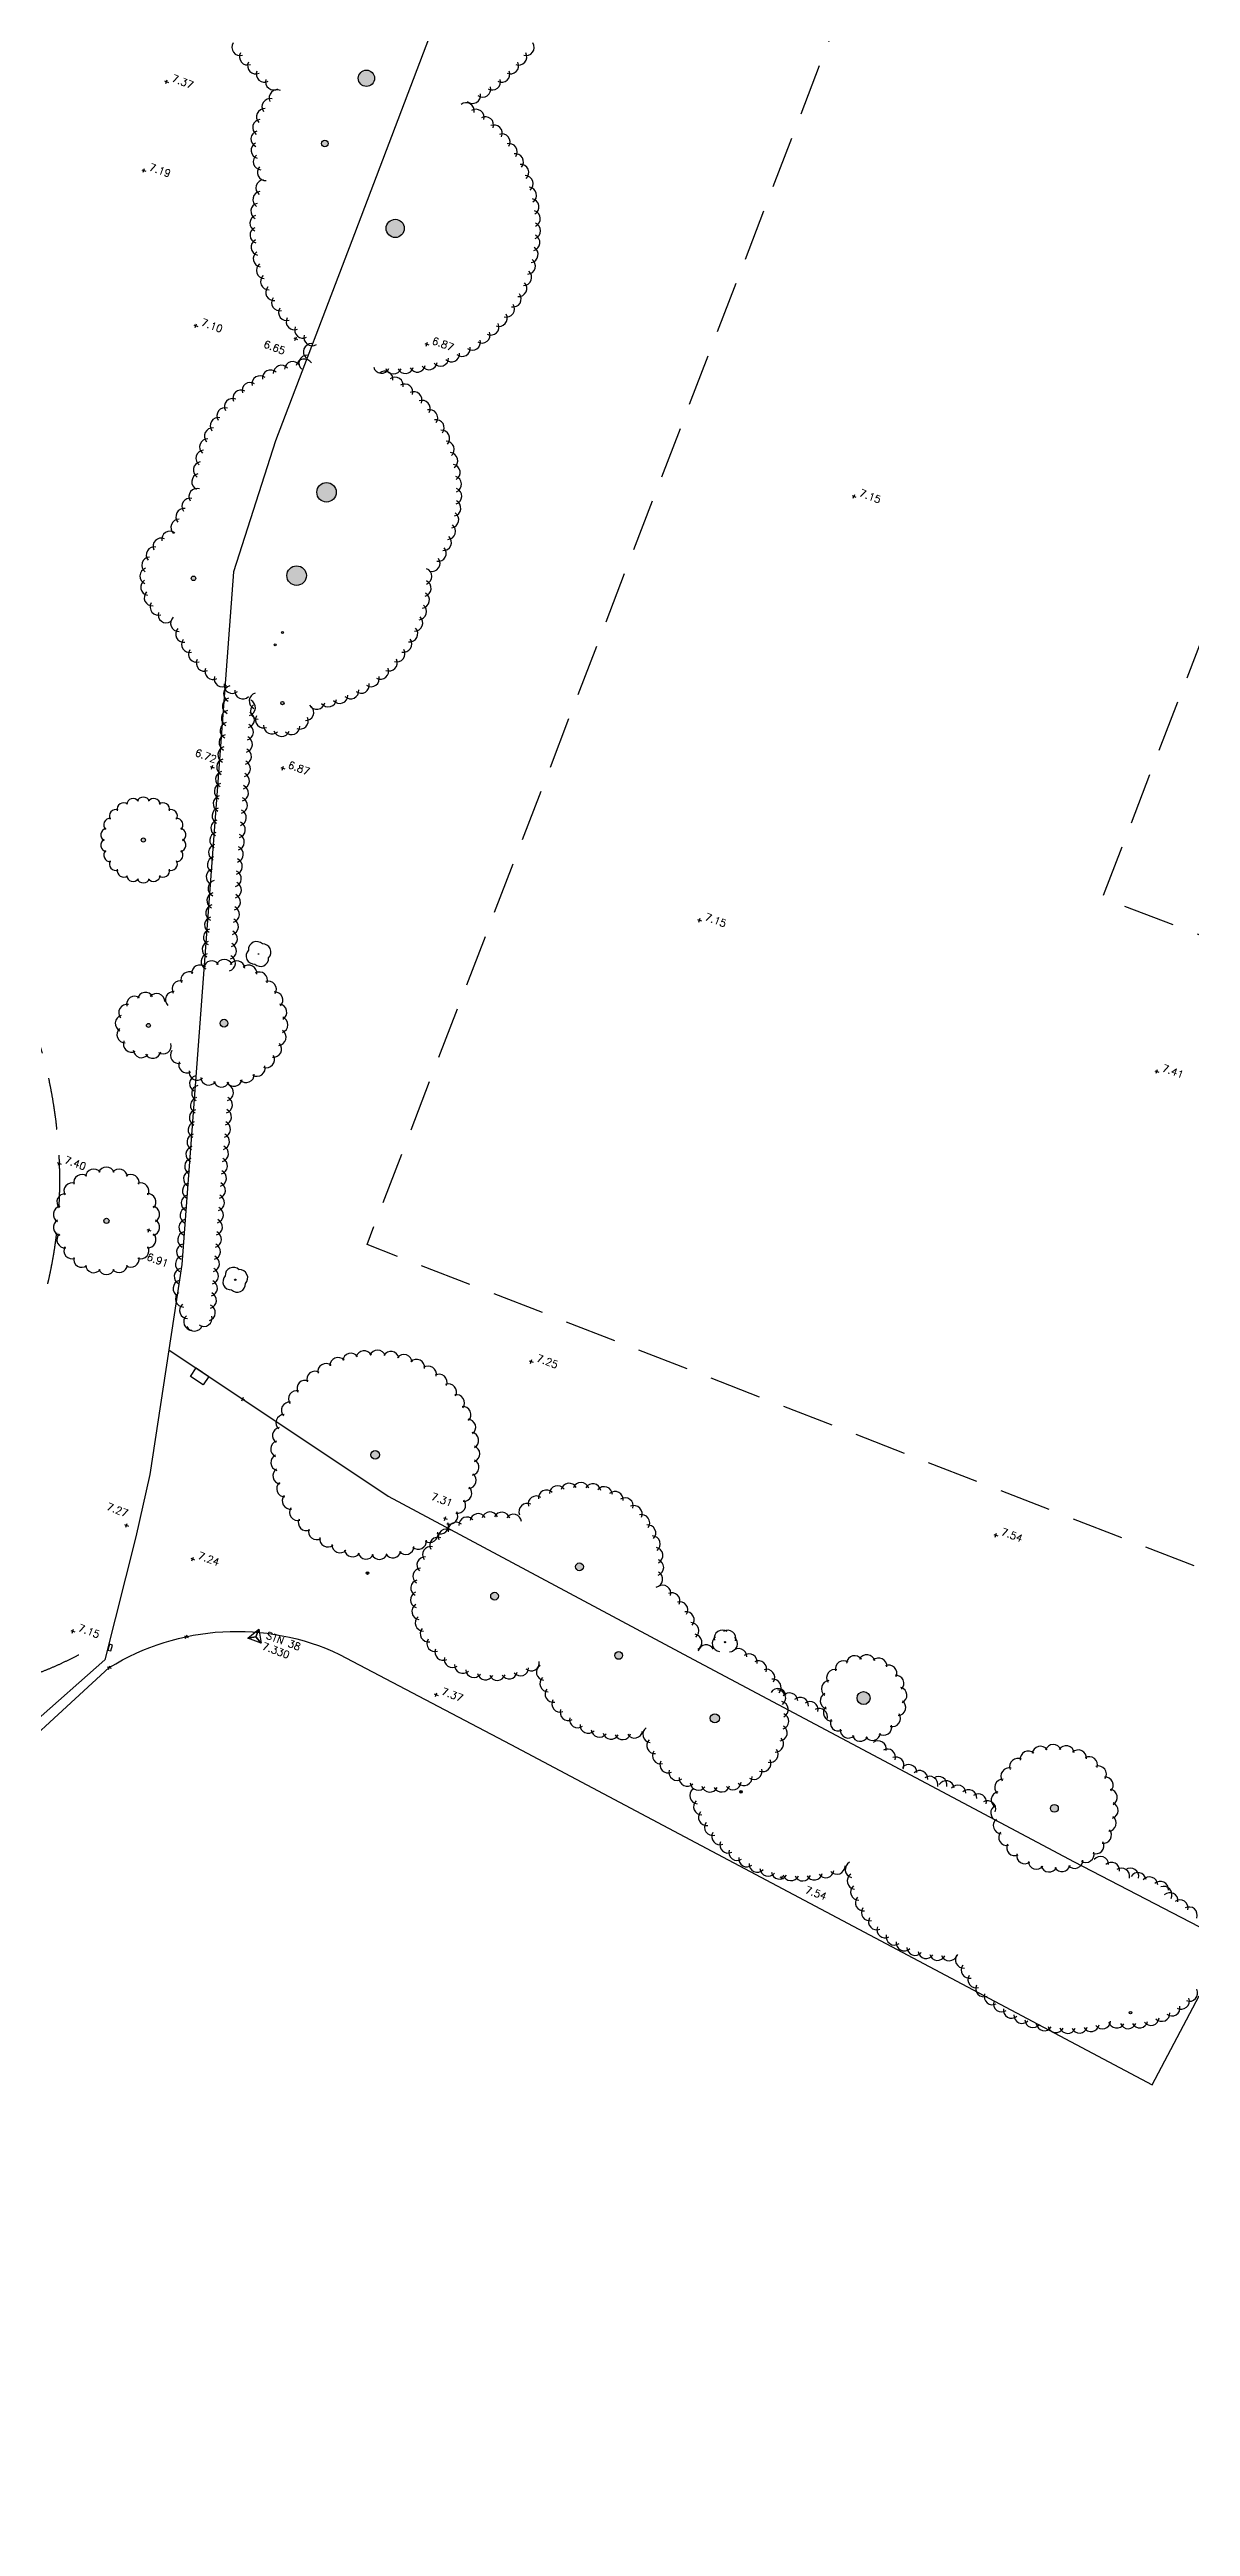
# Model space of a CAD drawing. Header units: millimetres. Extents: x 521005098 to 522149999836, y 174611071 to 175300000107.
# Drawn here: x 521170426 to 521226380, y 174717215 to 174838614 of the extents above; entities that cross this region are included whole.
import ezdxf

# ---------------------------------------------------------------- set-up
doc = ezdxf.new("R2010")
doc.units = ezdxf.units.MM
doc.header["$LTSCALE"] = 200
doc.linetypes.add('survey-A$0$DASHED', pattern=[19.05, 12.7, -6.35])
for name, color, linetype in [('0-35TEXT', 3, 'Continuous'), ('survey-A$0$BOUNDARY', 8, 'Continuous'), ('survey-A$0$CONTROL', 8, 'Continuous'), ('survey-A$0$DETAIL', 8, 'Continuous'), ('survey-A$0$LEVEL', 8, 'Continuous'), ('survey-A$0$ROAD', 8, 'Continuous'), ('survey-A$0$SERVICE', 8, 'Continuous'), ('survey-A$0$SPORTS_PITCH', 8, 'survey-A$0$DASHED'), ('survey-A$0$VEGETATION', 8, 'Continuous')]:
    doc.layers.add(name, color=color, linetype=linetype)
doc.styles.add('survey-A$0$ROMANS', font='Romans.shx')

# ---------------------------------------------------------------- blocks, each defined once
blk = doc.blocks.new('survey-A')
at = {"layer": 'survey-A$0$SERVICE', "linetype": 'Continuous'}
h = blk.add_hatch(color=256, dxfattribs=at)
edge = h.paths.add_edge_path()
edge.add_arc((521186019, 174763940), 60, -20.42304, 339.57696)
h = blk.add_hatch(color=256, dxfattribs=at)
edge = h.paths.add_edge_path()
edge.add_arc((521204341, 174753222), 60, -20.42304, 339.57696)
h = blk.add_hatch(color=256, dxfattribs=at)
edge = h.paths.add_edge_path()
edge.add_arc((521223438, 174742396), 60, -20.42304, 339.57696)
edge = h.paths.add_edge_path()
edge.add_arc((521238124, 174737955), 60, -20.42304, 339.57696)
at = {"layer": 'survey-A$0$VEGETATION', "linetype": 'Continuous'}
h = blk.add_hatch(color=256, dxfattribs=at)
edge = h.paths.add_edge_path()
edge.add_arc((521107363, 174847486), 127, -20.42304, 339.57696)
edge = h.paths.add_edge_path()
edge.add_arc((521108090, 174857729), 127, -20.42304, 339.57696)
edge = h.paths.add_edge_path()
edge.add_arc((521108630, 174864796), 127, -20.42304, 339.57696)
edge = h.paths.add_edge_path()
edge.add_arc((521109777, 174870285), 127, -20.42304, 339.57696)
edge = h.paths.add_edge_path()
edge.add_arc((521109223, 174827815), 318, -20.42304, 339.57696)
edge = h.paths.add_edge_path()
edge.add_arc((521110888, 174822578), 191, -20.42304, 339.57696)
edge = h.paths.add_edge_path()
edge.add_arc((521110554, 174814086), 318, -20.42304, 339.57696)
edge = h.paths.add_edge_path()
edge.add_arc((521114087, 174812773), 95.5, -20.42304, 339.57696)
edge = h.paths.add_edge_path()
edge.add_arc((521119943, 174801193), 127, -20.42304, 339.57696)
edge = h.paths.add_edge_path()
edge.add_arc((521186786, 174843920), 796, -20.42304, 339.57696)
edge = h.paths.add_edge_path()
edge.add_arc((521185968, 174837206), 398, -20.42304, 339.57696)
edge = h.paths.add_edge_path()
edge.add_arc((521183925, 174834006), 159, -20.42304, 339.57696)
edge = h.paths.add_edge_path()
edge.add_arc((521187380, 174829847), 446, -20.42304, 339.57696)
edge = h.paths.add_edge_path()
edge.add_arc((521184012, 174816915), 477, -20.42304, 339.57696)
edge = h.paths.add_edge_path()
edge.add_arc((521177489, 174812700), 111, -20.42304, 339.57696)
edge = h.paths.add_edge_path()
edge.add_arc((521182544, 174812830), 477, -20.42304, 339.57696)
edge = h.paths.add_edge_path()
edge.add_arc((521181857, 174810037), 47.7, -20.42304, 339.57696)
edge = h.paths.add_edge_path()
edge.add_arc((521181488, 174809441), 47.7, -20.42304, 339.57696)
edge = h.paths.add_edge_path()
edge.add_arc((521181847, 174806581), 79.6, -20.42304, 339.57696)
edge = h.paths.add_edge_path()
edge.add_arc((521175029, 174799872), 102, -20.42304, 339.57696)
edge = h.paths.add_edge_path()
edge.add_arc((521178985, 174790893), 191, -20.42304, 339.57696)
edge = h.paths.add_edge_path()
edge.add_arc((521175278, 174790783), 95.5, -20.42304, 339.57696)
edge = h.paths.add_edge_path()
edge.add_arc((521173218, 174781206), 127, -20.42304, 339.57696)
h = blk.add_hatch(color=256, dxfattribs=at)
edge = h.paths.add_edge_path()
edge.add_arc((521180676, 174794285), 15.9, -20.42304, 339.57696)
h = blk.add_hatch(color=256, dxfattribs=at)
edge = h.paths.add_edge_path()
edge.add_arc((521130806, 174779343), 159, -20.42304, 339.57696)
edge = h.paths.add_edge_path()
edge.add_arc((521143938, 174770938), 191, -20.42304, 339.57696)
edge = h.paths.add_edge_path()
edge.add_arc((521150986, 174765177), 796, -20.42304, 339.57696)
edge = h.paths.add_edge_path()
edge.add_arc((521167635, 174755224), 111, -20.42304, 339.57696)
edge = h.paths.add_edge_path()
edge.add_arc((521186394, 174769740), 207, -20.42304, 339.57696)
edge = h.paths.add_edge_path()
edge.add_arc((521192252, 174762813), 191, -20.42304, 339.57696)
edge = h.paths.add_edge_path()
edge.add_arc((521196415, 174764250), 191, -20.42304, 339.57696)
edge = h.paths.add_edge_path()
edge.add_arc((521198341, 174759906), 191, -20.42304, 339.57696)
edge = h.paths.add_edge_path()
edge.add_arc((521203053, 174756826), 223, -20.42304, 339.57696)
edge = h.paths.add_edge_path()
edge.add_arc((521210347, 174757817), 318, -20.42304, 339.57696)
edge = h.paths.add_edge_path()
edge.add_arc((521219707, 174752410), 191, -20.42304, 339.57696)
edge = h.paths.add_edge_path()
edge.add_arc((521229171, 174746863), 111, -20.42304, 339.57696)
edge = h.paths.add_edge_path()
edge.add_arc((521234418, 174745470), 159, -20.42304, 339.57696)
edge = h.paths.add_edge_path()
edge.add_arc((521203548, 174760557), 31.8, -20.42304, 339.57696)
h = blk.add_hatch(color=256, dxfattribs=at)
edge = h.paths.add_edge_path()
edge.add_arc((521179538, 174778319), 31.8, -20.42304, 339.57696)
at = {"layer": 'survey-A$0$BOUNDARY', "linetype": 'Continuous', "flags": 128}
for points in [[(521124156, 174933472), (521124956, 174933755), (521121730, 174924848), (521118154, 174914605), (521124759, 174911007), (521130060, 174908288), (521152886, 174895868), (521160446, 174891701), (521175713, 174883706), (521185686, 174878410), (521201037, 174870253), (521195387, 174855904), (521185248, 174829239), (521181510, 174819440), (521179455, 174813011), (521176918, 174779064), (521175353, 174768777), (521174667, 174765727), (521173143, 174759690), (521166026, 174753420), (521158802, 174747876), (521150155, 174745379), (521149872, 174750371)], [(521176282, 174774882), (521187037, 174767716), (521202003, 174759706), (521220670, 174749792), (521229433, 174745255), (521243012, 174737834), (521253546, 174732305), (521264692, 174726309), (521273529, 174721648), (521281431, 174717215)]]:
    blk.add_lwpolyline(points, dxfattribs=at)
at = {"layer": 'survey-A$0$CONTROL', "linetype": 'Continuous', "flags": 128}
blk.add_lwpolyline([(521180548, 174760814), (521180687, 174761188), (521180803, 174760505), (521180548, 174760814), (521180153, 174760747), (521180687, 174761188), (521180548, 174760814), (521180803, 174760505), (521180153, 174760747), (521180548, 174760814)], dxfattribs=at)
at = {"layer": 'survey-A$0$DETAIL', "linetype": 'survey-A$0$DASHED', "flags": 128}
blk.add_lwpolyline([(521162392, 174794649, -0.1093782), (521166677, 174793851, -0.157611), (521168991, 174791843, -0.0761071), (521170224, 174788855, -0.0502987), (521170900, 174784027, -0.0681057), (521170318, 174778078, -0.1114694), (521168699, 174774773, -0.1776871), (521165350, 174772758, -0.1958416), (521161849, 174773456, -0.1093191), (521159587, 174775791, -0.0717346), (521157633, 174780307, -0.0528721), (521156930, 174784678, -0.0606076), (521157190, 174788535, -0.1263156), (521158641, 174791619, -0.0913095), (521162226, 174794626)], format="xyb", dxfattribs=at)
at = {"layer": 'survey-A$0$DETAIL', "flags": 128}
for points in [[(521179804, 174772508), (521179991, 174772438)], [(521179863, 174772379), (521179933, 174772567)], [(521177040, 174760861), (521177228, 174760791)], [(521177099, 174760732), (521177169, 174760920)], [(521173260, 174759344), (521173447, 174759275)], [(521173318, 174759216), (521173388, 174759403)]]:
    blk.add_lwpolyline(points, dxfattribs=at)
at = {"layer": 'survey-A$0$LEVEL', "flags": 128}
for points in [[(521176070, 174837074), (521176258, 174837004)], [(521176129, 174836945), (521176199, 174837133)], [(521174961, 174832725), (521175149, 174832655)], [(521175020, 174832596), (521175090, 174832784)], [(521177507, 174825116), (521177694, 174825047)], [(521177566, 174824988), (521177636, 174825175)], [(521182406, 174824477), (521182593, 174824408)], [(521182464, 174824349), (521182534, 174824536)], [(521188837, 174824213), (521189024, 174824143)], [(521188896, 174824084), (521188965, 174824272)], [(521209787, 174816750), (521209974, 174816680)], [(521209845, 174816622), (521209915, 174816809)], [(521178307, 174803477), (521178494, 174803407)], [(521178366, 174803348), (521178436, 174803536)], [(521181775, 174803424), (521181962, 174803354)], [(521181833, 174803296), (521181903, 174803483)], [(521202211, 174795974), (521202399, 174795904)], [(521202270, 174795846), (521202340, 174796033)], [(521224635, 174788566), (521224823, 174788496)], [(521224694, 174788437), (521224764, 174788625)], [(521170806, 174784062), (521170994, 174783992)], [(521170865, 174783933), (521170935, 174784120)], [(521175203, 174780779), (521175391, 174780709)], [(521175262, 174780650), (521175332, 174780838)], [(521193955, 174774348), (521194143, 174774278)], [(521194014, 174774219), (521194084, 174774406)], [(521174167, 174766189), (521174237, 174766377)], [(521189740, 174766654), (521189928, 174766584)], [(521189799, 174766525), (521189869, 174766712)], [(521174108, 174766318), (521174296, 174766248)], [(521216738, 174765836), (521216925, 174765766)], [(521216797, 174765707), (521216866, 174765895)], [(521177352, 174764669), (521177539, 174764599)], [(521177411, 174764540), (521177481, 174764728)], [(521171477, 174761128), (521171664, 174761058)], [(521171535, 174761000), (521171605, 174761187)], [(521189294, 174758016), (521189481, 174757946)], [(521189352, 174757887), (521189422, 174758074)], [(521206240, 174749049), (521206427, 174748979)], [(521206299, 174748920), (521206369, 174749108)]]:
    blk.add_lwpolyline(points, dxfattribs=at)
at = {"layer": 'survey-A$0$ROAD', "linetype": 'Continuous', "flags": 128}
blk.add_lwpolyline([(521173353, 174759310, -0.2533495), (521184651, 174759959), (521193042, 174755540), (521224495, 174738861), (521226806, 174743220)], format="xyb", dxfattribs=at)
blk.add_lwpolyline([(521173353, 174759310), (521166873, 174753374)], dxfattribs=at)
at = {"layer": 'survey-A$0$SERVICE', "linetype": 'Continuous', "flags": 128}
for points in [[(521177614, 174773995), (521178238, 174773579), (521177960, 174773163), (521177336, 174773579)], [(521173287, 174760168), (521173431, 174760126), (521173515, 174760415), (521173371, 174760456)]]:
    blk.add_lwpolyline(points, close=True, dxfattribs=at)
at = {"layer": 'survey-A$0$SERVICE', "linetype": 'Continuous'}
for centre in [(521186019, 174763940), (521204341, 174753222), (521223438, 174742396)]:
    blk.add_circle(centre, 60, dxfattribs=at)
at = {"layer": 'survey-A$0$SPORTS_PITCH', "linetype": 'survey-A$0$DASHED', "flags": 128}
for points in [[(521307943, 174813264), (521280846, 174743210), (521185999, 174780046), (521212938, 174850184), (521307943, 174813264)], [(521266309, 174801608), (521229303, 174815845), (521222056, 174797055), (521259025, 174782845), (521266323, 174801607)]]:
    blk.add_lwpolyline(points, dxfattribs=at)
at = {"layer": 'survey-A$0$VEGETATION', "linetype": 'Continuous'}
for centre, radius in [((521185968, 174837206), 398), ((521183925, 174834006), 159), ((521187380, 174829847), 446), ((521184012, 174816915), 477), ((521177489, 174812700), 111), ((521182544, 174812830), 477), ((521181857, 174810037), 47.7), ((521181488, 174809441), 47.7), ((521181847, 174806581), 79.6), ((521175029, 174799872), 102), ((521180676, 174794285), 15.9), ((521175278, 174790783), 95.5), ((521178985, 174790893), 191), ((521173218, 174781206), 127), ((521179538, 174778319), 31.8), ((521186394, 174769740), 207), ((521196415, 174764250), 191), ((521192252, 174762813), 191), ((521203548, 174760557), 31.8), ((521198341, 174759906), 191), ((521210347, 174757817), 318), ((521203053, 174756826), 223), ((521219707, 174752410), 191)]:
    blk.add_circle(centre, radius, dxfattribs=at)
for centre, radius, start, end in [((521179773, 174838720), 400, 146.92177, 286.1935), ((521180141, 174838257), 400, 150.80109, 290.07282), ((521193428, 174838254), 400, 249.90096, 29.17269), ((521193796, 174838717), 400, 253.78028, 33.05201), ((521180539, 174837821), 400, 154.68041, 293.95214), ((521180966, 174837412), 400, 158.55972, 297.83146), ((521181420, 174837033), 400, 162.43904, 301.71077), ((521192148, 174837031), 400, 238.263, 17.53473), ((521192602, 174837410), 400, 242.14232, 21.41405), ((521193029, 174837818), 400, 246.02164, 25.29337), ((521180973, 174835319), 400, 86.38868, 225.66041), ((521181245, 174835810), 400, 76.41329, 215.68502), ((521181598, 174836247), 400, 66.4379, 205.70963), ((521190856, 174835610), 400, 349.26721, 128.53894), ((521191169, 174836370), 400, 230.50436, 9.77609), ((521191344, 174835286), 400, 344.27951, 123.55124), ((521191670, 174836684), 400, 234.38368, 13.65541), ((521180702, 174834233), 400, 106.33946, 245.61119), ((521180790, 174834788), 400, 96.36407, 235.6358), ((521191802, 174834921), 400, 339.29182, 118.56355), ((521192227, 174834517), 400, 334.30412, 113.57585), ((521192614, 174834078), 400, 329.31643, 108.58816), ((521180712, 174833671), 400, 116.31486, 255.58659), ((521180818, 174833120), 400, 126.29025, 265.56198), ((521192962, 174833607), 400, 324.32873, 103.60046), ((521193268, 174833108), 400, 319.34104, 98.61276), ((521180948, 174831830), 400, 93.23057, 232.5023), ((521181019, 174832595), 400, 136.26564, 275.53737), ((521193529, 174832584), 400, 314.35334, 93.62507), ((521193744, 174832039), 400, 309.36564, 88.63737), ((521180702, 174830686), 400, 103.20596, 242.47769), ((521180800, 174831263), 400, 98.21827, 237.48999), ((521193910, 174831477), 400, 304.37795, 83.64968), ((521194027, 174830903), 400, 299.39025, 78.66198), ((521180655, 174830102), 400, 108.19365, 247.46538), ((521180658, 174829516), 400, 113.18135, 252.45308), ((521194074, 174829151), 400, 284.42717, 63.6989), ((521194094, 174830321), 400, 294.40256, 73.67428), ((521194110, 174829736), 400, 289.41486, 68.68659), ((521180712, 174828933), 400, 118.16905, 257.44078), ((521180817, 174828357), 400, 123.15674, 262.42848), ((521193853, 174828002), 400, 274.45177, 53.7235), ((521193989, 174828572), 400, 279.43947, 58.7112), ((521180971, 174827792), 400, 128.14444, 267.41617), ((521181174, 174827243), 400, 133.13213, 272.40387), ((521193435, 174826909), 400, 264.47638, 43.74811), ((521193668, 174827446), 400, 269.46408, 48.73581), ((521181424, 174826713), 400, 138.11983, 277.39156), ((521181719, 174826207), 400, 143.10753, 282.37926), ((521182057, 174825728), 400, 148.09522, 287.36695), ((521192835, 174825904), 400, 254.50099, 33.77272), ((521193157, 174826393), 400, 259.48868, 38.76042), ((521182435, 174825281), 400, 153.08292, 292.35465), ((521182851, 174824869), 400, 158.07061, 297.34235), ((521191632, 174824630), 400, 239.5379, 18.80963), ((521192069, 174825019), 400, 244.5256, 23.79733), ((521192471, 174825445), 400, 249.51329, 28.78502), ((521182923, 174823049), 400, 30.42845, 169.70018), ((521183059, 174823240), 400, 89.06448, 228.3362), ((521183277, 174823800), 400, 89.06448, 228.3362), ((521183301, 174824494), 400, 163.05831, 302.33004), ((521189596, 174823492), 400, 219.58712, 358.85885), ((521190140, 174823709), 400, 224.57481, 3.84654), ((521190663, 174823972), 400, 229.56251, 8.83424), ((521191162, 174824280), 400, 234.5502, 13.82193), ((521180269, 174821896), 400, 57.28527, 196.557), ((521180752, 174822224), 400, 51.91391, 191.18564), ((521181263, 174822506), 400, 46.54254, 185.81427), ((521181799, 174822739), 400, 41.17118, 180.44291), ((521182353, 174822920), 400, 35.79981, 175.07155), ((521186710, 174823150), 400, 194.64864, 333.92037), ((521186869, 174822451), 400, 353.07199, 132.34372), ((521187295, 174823117), 400, 199.63633, 338.90806), ((521187374, 174822160), 400, 347.70063, 126.97236), ((521187880, 174823135), 400, 204.62403, 343.89576), ((521187851, 174821822), 400, 342.32926, 121.60099), ((521188462, 174823204), 400, 209.61173, 348.88346), ((521189035, 174823323), 400, 214.59942, 353.87115), ((521179034, 174820661), 400, 73.39937, 212.6711), ((521179406, 174821111), 400, 68.028, 207.29973), ((521179819, 174821523), 400, 62.65664, 201.92837), ((521188293, 174821441), 400, 336.9579, 116.22963), ((521188698, 174821020), 400, 331.58653, 110.85826), ((521178422, 174819668), 400, 84.1421, 223.41383), ((521178705, 174820179), 400, 78.77073, 218.04246), ((521189062, 174820564), 400, 326.21517, 105.4869), ((521189381, 174820075), 400, 320.8438, 100.11553), ((521189653, 174819558), 400, 315.47244, 94.74417), ((521178007, 174818577), 400, 94.88483, 234.15656), ((521178189, 174819132), 400, 89.51346, 228.78519), ((521189876, 174819019), 400, 310.10107, 89.3728), ((521190047, 174818460), 400, 304.72971, 84.00144), ((521177803, 174817429), 400, 105.62756, 244.89929), ((521177878, 174818008), 400, 100.25619, 239.52792), ((521190166, 174817889), 400, 299.35834, 78.63007), ((521190230, 174817308), 400, 293.98698, 73.25871), ((521177319, 174816223), 400, 77.36191, 216.63364), ((521177659, 174816698), 400, 71.99055, 211.26228), ((521190194, 174816142), 400, 283.24425, 62.51598), ((521190239, 174816724), 400, 288.61561, 67.88734), ((521176326, 174814604), 400, 51.78751, 191.05924), ((521176778, 174815190), 400, 88.10464, 227.37637), ((521177024, 174815719), 400, 82.73328, 222.00501), ((521189942, 174815004), 400, 272.50152, 51.77325), ((521190095, 174815567), 400, 277.87288, 57.14461), ((521175352, 174813340), 400, 93.68415, 232.95588), ((521175570, 174813837), 400, 79.71861, 218.99033), ((521175901, 174814267), 400, 65.75306, 205.02479), ((521189482, 174813932), 400, 261.75879, 41.03052), ((521189737, 174814457), 400, 267.13015, 46.40189), ((521175261, 174812806), 400, 107.6497, 246.92143), ((521175301, 174812265), 400, 121.61525, 260.88698), ((521188743, 174812210), 400, 284.65307, 63.9248), ((521188774, 174812793), 400, 290.02443, 69.29616), ((521189178, 174813433), 400, 256.38742, 35.65915), ((521175471, 174811750), 400, 135.5808, 274.85253), ((521175760, 174811291), 400, 149.54635, 288.81808), ((521188519, 174811065), 400, 273.91034, 53.18207), ((521188658, 174811632), 400, 279.2817, 58.55343), ((521176151, 174810915), 400, 163.5119, 302.78363), ((521176766, 174810498), 400, 132.34496, 271.61669), ((521177010, 174809967), 400, 137.71633, 276.98806), ((521188085, 174809982), 400, 263.16761, 42.43934), ((521188328, 174810514), 400, 268.53897, 47.81071), ((521177302, 174809462), 400, 143.08769, 282.35942), ((521177641, 174808986), 400, 148.45906, 287.73079), ((521187458, 174808999), 400, 252.42488, 31.69661), ((521187795, 174809476), 400, 257.79624, 37.06797), ((521178022, 174808544), 400, 153.83042, 293.10215), ((521178443, 174808139), 400, 159.20179, 298.47352), ((521178900, 174807776), 400, 164.57315, 303.84488), ((521186201, 174807786), 400, 236.31079, 15.58251), ((521186657, 174808151), 400, 241.68215, 20.95388), ((521187077, 174808556), 400, 247.05352, 26.32524), ((521179308, 174806438), 400, 104.92903, 244.20076), ((521179365, 174807036), 400, 104.92903, 244.20076), ((521179389, 174807457), 400, 169.94452, 309.21625), ((521179906, 174807186), 400, 175.31588, 314.58761), ((521180621, 174806685), 400, 105.52053, 244.79226), ((521180124, 174806365), 400, 285.64838, 64.92011), ((521180680, 174806192), 400, 128.79645, 268.06818), ((521183528, 174806678), 400, 209.45396, 348.72569), ((521184100, 174806797), 400, 214.82533, 354.09706), ((521184658, 174806969), 400, 220.19669, 359.46842), ((521185197, 174807193), 400, 225.56806, 4.83979), ((521185713, 174807466), 400, 230.93942, 10.21115), ((521179194, 174805241), 400, 104.92903, 244.20076), ((521179251, 174805839), 400, 104.92903, 244.20076), ((521180025, 174805167), 400, 285.64838, 64.92011), ((521180075, 174805766), 400, 285.64838, 64.92011), ((521180929, 174805763), 400, 152.07236, 291.34409), ((521181327, 174805466), 400, 175.34827, 314.62001), ((521181810, 174805351), 400, 198.62419, 337.89592), ((521182299, 174805437), 400, 221.9001, 1.17183), ((521182715, 174805708), 400, 245.17602, 24.44775), ((521182989, 174806122), 400, 268.45193, 47.72366), ((521179081, 174804045), 400, 104.92903, 244.20076), ((521179138, 174804643), 400, 104.92903, 244.20076), ((521179926, 174803970), 400, 285.64838, 64.92011), ((521179976, 174804569), 400, 285.64838, 64.92011), ((521178967, 174802848), 400, 104.92903, 244.20076), ((521179024, 174803447), 400, 104.92903, 244.20076), ((521179828, 174802772), 400, 285.64838, 64.92011), ((521179877, 174803371), 400, 285.64838, 64.92011), ((521174064, 174801373), 320, 53.12291, 192.39464), ((521174526, 174801584), 320, 36.75927, 176.031), ((521175028, 174801657), 320, 20.39563, 159.66736), ((521175531, 174801585), 320, 4.032, 143.30373), ((521175993, 174801374), 320, 347.66836, 126.94009), ((521178853, 174801652), 400, 104.92903, 244.20076), ((521178910, 174802250), 400, 104.92903, 244.20076), ((521179729, 174801574), 400, 285.64838, 64.92011), ((521179778, 174802173), 400, 285.64838, 64.92011), ((521173263, 174800125), 320, 102.21382, 241.48555), ((521173406, 174800613), 320, 85.85018, 225.12191), ((521173680, 174801040), 320, 69.48655, 208.75827), ((521176377, 174801042), 320, 331.30473, 110.57646), ((521176652, 174800615), 320, 314.94109, 94.21282), ((521176795, 174800127), 320, 298.57745, 77.84918), ((521178739, 174800455), 400, 104.92903, 244.20076), ((521178796, 174801054), 400, 104.92903, 244.20076), ((521179630, 174800376), 400, 285.64838, 64.92011), ((521179679, 174800975), 400, 285.64838, 64.92011), ((521173263, 174799618), 320, 118.57745, 257.84918), ((521173406, 174799130), 320, 134.94109, 274.21282), ((521176653, 174799132), 320, 265.85018, 45.12191), ((521176795, 174799620), 320, 282.21382, 61.48555), ((521178625, 174799259), 400, 104.92903, 244.20076), ((521178682, 174799857), 400, 104.92903, 244.20076), ((521179531, 174799178), 400, 285.64838, 64.92011), ((521179581, 174799777), 400, 285.64838, 64.92011), ((521173681, 174798703), 320, 151.30473, 290.57646), ((521174065, 174798371), 320, 167.66836, 306.94009), ((521174527, 174798160), 320, 184.032, 323.30373), ((521175030, 174798088), 320, 200.39563, 339.66736), ((521175533, 174798161), 320, 216.75927, 356.031), ((521175995, 174798372), 320, 233.12291, 12.39464), ((521176378, 174798705), 320, 249.48655, 28.75827), ((521178511, 174798062), 400, 104.92903, 244.20076), ((521178568, 174798661), 400, 104.92903, 244.20076), ((521179432, 174797981), 400, 285.64838, 64.92011), ((521179482, 174798579), 400, 285.64838, 64.92011), ((521178546, 174796904), 400, 104.92903, 244.20076), ((521178603, 174797502), 400, 104.92903, 244.20076), ((521179388, 174796831), 400, 285.64838, 64.92011), ((521179437, 174797430), 400, 285.64838, 64.92011), ((521178432, 174795708), 400, 104.92903, 244.20076), ((521178489, 174796306), 400, 104.92903, 244.20076), ((521179289, 174795633), 400, 285.64838, 64.92011), ((521179338, 174796232), 400, 285.64838, 64.92011), ((521178261, 174793913), 400, 104.92903, 244.20076), ((521178318, 174794511), 400, 104.92903, 244.20076), ((521178375, 174795109), 400, 104.92903, 244.20076), ((521179190, 174794435), 400, 285.64838, 64.92011), ((521179239, 174795034), 400, 285.64838, 64.92011), ((521180467, 174794189), 400, 134.94109, 274.21282), ((521180581, 174794494), 400, 44.94109, 184.21282), ((521180886, 174794381), 400, 314.94109, 94.21282), ((521177273, 174793013), 400, 59.30041, 198.57214), ((521177796, 174793345), 400, 46.25549, 185.52722), ((521178382, 174793551), 400, 33.21058, 172.48231), ((521178998, 174793619), 400, 20.16566, 159.43739), ((521179141, 174793837), 400, 285.64838, 64.92011), ((521179614, 174793547), 400, 7.12075, 146.39248), ((521180198, 174793337), 400, 354.07583, 133.34757), ((521180772, 174794075), 400, 224.94109, 4.21282), ((521180719, 174793001), 400, 341.03092, 120.30265), ((521174605, 174791813), 400, 53.53102, 192.80275), ((521175126, 174792004), 400, 27.44119, 166.71292), ((521175679, 174791947), 400, 1.35136, 140.62309), ((521176514, 174792042), 400, 85.39024, 224.66197), ((521176838, 174792571), 400, 72.34532, 211.61705), ((521181151, 174792556), 400, 327.986, 107.25773), ((521181472, 174792025), 400, 314.94109, 94.21282), ((521174051, 174790883), 400, 105.71068, 244.98241), ((521174220, 174791412), 400, 79.62085, 218.89258), ((521181664, 174791435), 400, 301.89617, 81.16791), ((521181718, 174790817), 400, 288.85126, 68.12299), ((521174132, 174790334), 400, 131.80051, 271.07224), ((521174447, 174789876), 400, 157.89034, 297.16207), ((521174931, 174789603), 400, 183.98017, 323.2519), ((521175485, 174789571), 400, 210.07, 349.34173), ((521175997, 174789785), 400, 236.15983, 15.43156), ((521176752, 174789323), 400, 145.3572, 284.62893), ((521181408, 174789624), 400, 262.76143, 42.03316), ((521181631, 174790203), 400, 275.80635, 55.07808), ((521177163, 174788859), 400, 158.40211, 297.67384), ((521177668, 174788499), 400, 171.44703, 310.71876), ((521177692, 174787931), 400, 104.92903, 244.20076), ((521178242, 174788263), 400, 184.49194, 323.76367), ((521180067, 174788380), 400, 223.62669, 2.89842), ((521180605, 174788689), 400, 236.6716, 15.94333), ((521181060, 174789110), 400, 249.71652, 28.98825), ((521177739, 174786861), 400, 104.92903, 244.20076), ((521177796, 174787459), 400, 104.92903, 244.20076), ((521178854, 174788162), 400, 197.53686, 336.80859), ((521178999, 174786891), 400, 285.64838, 64.92011), ((521179473, 174788202), 400, 210.58177, 349.8535), ((521179049, 174787490), 400, 285.64838, 64.92011), ((521177625, 174785665), 400, 104.92903, 244.20076), ((521177682, 174786263), 400, 104.92903, 244.20076), ((521178900, 174785694), 400, 285.64838, 64.92011), ((521178950, 174786293), 400, 285.64838, 64.92011), ((521177511, 174784468), 400, 104.92903, 244.20076), ((521177568, 174785067), 400, 104.92903, 244.20076), ((521178802, 174784496), 400, 285.64838, 64.92011), ((521178851, 174785095), 400, 285.64838, 64.92011), ((521172011, 174783082), 400, 53.12291, 192.39464), ((521172589, 174783346), 400, 36.75927, 176.031), ((521173217, 174783437), 400, 20.39563, 159.66736), ((521173845, 174783347), 400, 4.032, 143.30373), ((521174423, 174783083), 400, 347.66836, 126.94009), ((521177398, 174783272), 400, 104.92903, 244.20076), ((521177454, 174783870), 400, 104.92903, 244.20076), ((521178703, 174783298), 400, 285.64838, 64.92011), ((521178752, 174783897), 400, 285.64838, 64.92011), ((521171189, 174782132), 400, 85.85018, 225.12191), ((521171532, 174782666), 400, 69.48655, 208.75827), ((521174903, 174782668), 400, 331.30473, 110.57646), ((521175247, 174782134), 400, 314.94109, 94.21282), ((521177284, 174782075), 400, 104.92903, 244.20076), ((521177341, 174782674), 400, 104.92903, 244.20076), ((521178604, 174782100), 400, 285.64838, 64.92011), ((521178653, 174782699), 400, 285.64838, 64.92011), ((521171010, 174781522), 400, 102.21382, 241.48555), ((521171011, 174780888), 400, 118.57745, 257.84918), ((521175426, 174781525), 400, 298.57745, 77.84918), ((521175426, 174780890), 400, 282.21382, 61.48555), ((521177170, 174780879), 400, 104.92903, 244.20076), ((521177227, 174781477), 400, 104.92903, 244.20076), ((521178505, 174780902), 400, 285.64838, 64.92011), ((521178555, 174781501), 400, 285.64838, 64.92011), ((521171190, 174780279), 400, 134.94109, 274.21282), ((521171533, 174779745), 400, 151.30473, 290.57646), ((521174905, 174779747), 400, 249.48655, 28.75827), ((521175248, 174780281), 400, 265.85018, 45.12191), ((521177056, 174779682), 400, 104.92903, 244.20076), ((521177113, 174780281), 400, 104.92903, 244.20076), ((521178406, 174779705), 400, 285.64838, 64.92011), ((521178456, 174780303), 400, 285.64838, 64.92011), ((521172013, 174779329), 400, 167.66836, 306.94009), ((521172591, 174779066), 400, 184.032, 323.30373), ((521173219, 174778976), 400, 200.39563, 339.66736), ((521173848, 174779067), 400, 216.75927, 356.031), ((521174425, 174779331), 400, 233.12291, 12.39464), ((521176942, 174778486), 400, 104.92903, 244.20076), ((521176999, 174779084), 400, 104.92903, 244.20076), ((521178308, 174778507), 400, 285.64838, 64.92011), ((521178357, 174779106), 400, 285.64838, 64.92011), ((521179442, 174778529), 400, 44.94109, 184.21282), ((521179747, 174778415), 400, 314.94109, 94.21282), ((521176885, 174777888), 400, 104.92903, 244.20076), ((521177005, 174777381), 400, 129.8799, 269.15163), ((521178209, 174777309), 400, 285.64838, 64.92011), ((521178258, 174777908), 400, 285.64838, 64.92011), ((521179328, 174778223), 400, 134.94109, 274.21282), ((521179633, 174778110), 400, 224.94109, 4.21282), ((521177206, 174776814), 400, 129.8799, 269.15163), ((521177407, 174776248), 400, 129.8799, 269.15163), ((521178000, 174776434), 400, 235.1607, 14.43244), ((521178159, 174776710), 400, 285.64838, 64.92011), ((521177530, 174776197), 400, 203.86384, 343.13557), ((521183445, 174773438), 400, 58.94109, 198.21282), ((521183988, 174773812), 400, 50.94109, 190.21282), ((521184578, 174774108), 400, 42.94109, 182.21282), ((521185204, 174774318), 400, 34.94109, 174.21282), ((521185853, 174774439), 400, 26.94109, 166.21282), ((521186512, 174774469), 400, 18.94109, 158.21282), ((521187169, 174774406), 400, 10.94109, 150.21282), ((521187811, 174774253), 400, 2.94109, 142.21282), ((521188425, 174774012), 400, 354.94109, 134.21282), ((521189000, 174773688), 400, 346.94109, 126.21282), ((521189524, 174773287), 400, 338.94109, 118.21282), ((521182540, 174772481), 400, 74.94109, 214.21282), ((521182959, 174772991), 400, 66.94109, 206.21282), ((521189987, 174772817), 400, 330.94109, 110.21282), ((521190381, 174772287), 400, 322.94109, 102.21282), ((521181933, 174771313), 400, 90.94109, 230.21282), ((521182195, 174771918), 400, 82.94109, 222.21282), ((521190696, 174771707), 400, 314.94109, 94.21282), ((521190928, 174771089), 400, 306.94109, 86.21282), ((521181672, 174770022), 400, 106.94109, 246.21282), ((521181758, 174770677), 400, 98.94109, 238.21282), ((521191072, 174770445), 400, 298.94109, 78.21282), ((521191125, 174769787), 400, 290.94109, 70.21282), ((521181679, 174769362), 400, 114.94109, 254.21282), ((521181777, 174768710), 400, 122.94109, 262.21282), ((521190954, 174768482), 400, 274.94109, 54.21282), ((521191085, 174769129), 400, 282.94109, 62.21282), ((521181966, 174768077), 400, 130.94109, 270.21282), ((521182240, 174767477), 400, 138.94109, 278.21282), ((521190735, 174767859), 400, 266.94109, 46.21282), ((521194298, 174767321), 400, 54.9454, 194.21713), ((521194800, 174767612), 400, 46.01782, 185.28955), ((521195342, 174767822), 400, 37.09024, 176.36197), ((521195909, 174767946), 400, 28.16266, 167.43439), ((521196489, 174767979), 400, 19.23508, 158.50681), ((521197067, 174767923), 400, 10.3075, 149.57923), ((521197629, 174767777), 400, 1.37992, 140.65165), ((521198161, 174767546), 400, 352.45234, 131.72407), ((521198652, 174767235), 400, 343.52476, 122.79649), ((521182596, 174766921), 400, 146.94109, 286.21282), ((521183025, 174766420), 400, 154.94109, 294.21282), ((521189595, 174766256), 400, 242.94109, 22.21282), ((521190048, 174766736), 400, 250.94109, 30.21282), ((521190371, 174766035), 400, 50.63235, 189.90408), ((521190431, 174767273), 400, 258.94109, 38.21282), ((521190894, 174766288), 400, 41.70477, 180.9765), ((521191450, 174766457), 400, 32.77719, 172.04892), ((521192025, 174766537), 400, 23.84961, 163.12134), ((521192606, 174766527), 400, 14.92204, 154.19377), ((521193178, 174766427), 400, 5.99446, 145.26619), ((521193847, 174766955), 400, 63.87298, 203.14471), ((521199088, 174766852), 400, 334.59718, 113.86891), ((521199459, 174766406), 400, 325.6696, 104.94133), ((521183520, 174765983), 400, 162.94109, 302.21282), ((521184071, 174765619), 400, 170.94109, 310.21282), ((521184667, 174765336), 400, 178.94109, 318.21282), ((521187901, 174765256), 400, 218.94109, 358.21282), ((521188511, 174765509), 400, 226.94109, 6.21282), ((521189121, 174764842), 400, 77.41509, 216.68682), ((521189079, 174765845), 400, 234.94109, 14.21282), ((521189474, 174765304), 400, 68.48751, 207.75924), ((521189894, 174765704), 400, 59.55993, 198.83166), ((521199757, 174765907), 400, 316.74202, 96.01375), ((521199974, 174765368), 400, 307.81445, 87.08617), ((521200104, 174764803), 400, 298.88686, 78.1586), ((521185296, 174765138), 400, 186.94109, 326.21282), ((521185947, 174765030), 400, 194.94109, 334.21282), ((521186607, 174765014), 400, 202.94109, 342.21282), ((521187263, 174765090), 400, 210.94109, 350.21282), ((521188650, 174763785), 400, 95.27025, 234.54198), ((521188844, 174764332), 400, 86.34267, 225.6144), ((521200096, 174763645), 400, 281.03171, 60.30344), ((521200145, 174764223), 400, 289.95928, 69.23102), ((521188526, 174762634), 400, 113.12541, 252.39714), ((521188543, 174763214), 400, 104.19783, 243.46956), ((521200501, 174762947), 400, 344.97679, 124.24852), ((521200947, 174762575), 400, 336.04921, 115.32094), ((521188599, 174762058), 400, 122.05299, 261.32472), ((521188760, 174761500), 400, 130.98057, 270.2523), ((521201330, 174762138), 400, 327.12163, 106.39336), ((521201640, 174761648), 400, 318.19405, 97.46578), ((521189006, 174760974), 400, 139.90815, 279.17988), ((521189331, 174760493), 400, 148.83572, 288.10746), ((521201870, 174761115), 400, 309.26647, 88.5382), ((521202015, 174760552), 400, 300.33889, 79.61062), ((521202629, 174760028), 400, 27.91562, 167.18735), ((521203325, 174760498), 400, 125.27197, 264.5437), ((521203421, 174760749), 400, 53.85133, 193.12306), ((521203690, 174760739), 400, 342.4307, 121.70243), ((521203765, 174760481), 400, 271.01007, 50.2818), ((521189727, 174760068), 400, 157.7633, 297.03504), ((521190183, 174759709), 400, 166.69088, 305.96262), ((521190690, 174759426), 400, 175.61846, 314.89019), ((521191235, 174759224), 400, 184.54604, 323.81777), ((521193521, 174759306), 400, 220.25636, 359.52809), ((521194050, 174759545), 400, 229.18394, 8.45567), ((521194702, 174759084), 400, 123.09543, 262.36716), ((521204218, 174759839), 400, 359.22248, 138.49421), ((521204734, 174759585), 400, 349.01953, 128.29126), ((521205196, 174759244), 400, 338.81658, 118.08831), ((521205590, 174758826), 400, 328.61363, 107.88536), ((521208937, 174758820), 400, 74.94109, 214.21282), ((521209365, 174759242), 400, 54.94109, 194.21282), ((521209912, 174759492), 400, 34.94109, 174.21282), ((521210511, 174759540), 400, 14.94109, 154.21282), ((521211090, 174759380), 400, 354.94109, 134.21282), ((521211580, 174759032), 400, 334.94109, 114.21282), ((521191804, 174759110), 400, 193.47362, 332.74535), ((521192384, 174759085), 400, 202.4012, 341.67293), ((521192961, 174759151), 400, 211.32878, 350.60051), ((521194874, 174758529), 400, 132.02301, 271.29474), ((521195130, 174758008), 400, 140.95059, 280.22232), ((521206148, 174757885), 400, 8.82851, 148.10024), ((521205904, 174758345), 400, 318.41068, 97.68241), ((521206128, 174757816), 400, 308.20774, 87.47947), ((521206718, 174757669), 400, 1.71256, 140.98429), ((521208622, 174757679), 400, 114.94109, 254.21282), ((521208679, 174758278), 400, 94.94109, 234.21282), ((521211921, 174758537), 400, 314.94109, 94.21282), ((521212072, 174757956), 400, 294.94109, 74.21282), ((521195463, 174757533), 400, 149.87817, 289.1499), ((521195866, 174757115), 400, 158.80575, 298.07747), ((521196329, 174756764), 400, 167.73333, 307.00506), ((521206255, 174757256), 400, 298.00479, 77.27652), ((521206280, 174756682), 400, 287.80184, 67.07357), ((521207244, 174757454), 400, 354.59661, 133.86834), ((521207720, 174757244), 400, 347.48066, 126.75239), ((521208178, 174756906), 400, 340.3647, 119.63643), ((521208774, 174757098), 400, 134.94109, 274.21282), ((521209115, 174756603), 400, 154.94109, 294.21282), ((521211757, 174756815), 400, 254.94109, 34.21282), ((521212015, 174757357), 400, 274.94109, 54.21282), ((521196841, 174756490), 400, 176.6609, 315.93263), ((521197390, 174756299), 400, 185.58848, 324.86021), ((521197961, 174756195), 400, 194.51606, 333.78779), ((521198541, 174756181), 400, 203.44364, 342.71537), ((521199117, 174756257), 400, 212.37122, 351.64295), ((521199921, 174756034), 400, 124.55468, 263.82641), ((521200111, 174755492), 400, 134.75762, 274.02935), ((521206027, 174755566), 400, 267.39594, 46.66768), ((521206204, 174756112), 400, 277.59889, 56.87062), ((521209604, 174756255), 400, 174.94109, 314.21282), ((521210184, 174756095), 400, 194.94109, 334.21282), ((521210783, 174756143), 400, 214.94109, 354.21282), ((521211065, 174755324), 400, 347.78681, 127.05854), ((521211329, 174756393), 400, 234.94109, 14.21282), ((521219020, 174755052), 400, 34.94109, 174.21282), ((521219648, 174755140), 400, 21.60776, 160.87949), ((521220279, 174755080), 400, 8.27442, 147.54615), ((521200394, 174754992), 400, 144.96057, 284.2323), ((521200761, 174754550), 400, 155.16352, 294.43525), ((521201200, 174754180), 400, 165.36647, 304.6382), ((521204971, 174754227), 400, 236.7871, 16.05883), ((521205401, 174754608), 400, 246.99005, 26.26178), ((521205757, 174755059), 400, 257.193, 36.46473), ((521211519, 174754918), 400, 340.67086, 119.94259), ((521211933, 174754529), 400, 333.55491, 112.82664), ((521212563, 174754155), 400, 1.13968, 140.41141), ((521213099, 174753864), 400, 354.02372, 133.29545), ((521217482, 174753992), 400, 74.94109, 214.21282), ((521217907, 174754463), 400, 61.60776, 200.87949), ((521218429, 174754823), 400, 48.27442, 187.54615), ((521220879, 174754876), 400, 354.94109, 134.21282), ((521221416, 174754539), 400, 341.60776, 120.87949), ((521221861, 174754087), 400, 328.27442, 107.54616), ((521201698, 174753893), 400, 175.56941, 314.84114), ((521202222, 174753031), 400, 126.01194, 265.28367), ((521202239, 174753700), 400, 185.77236, 325.04409), ((521202806, 174753605), 400, 195.97531, 335.24704), ((521203380, 174753612), 400, 206.17826, 345.44999), ((521203944, 174753721), 400, 216.38121, 355.65294), ((521204480, 174753928), 400, 226.58416, 5.85589), ((521213592, 174753581), 400, 346.90777, 126.1795), ((521214036, 174753576), 400, 347.48066, 126.75239), ((521214401, 174753361), 400, 8.82851, 148.10024), ((521214971, 174753145), 400, 1.71256, 140.98429), ((521215497, 174752930), 400, 354.59661, 133.86834), ((521215973, 174752719), 400, 347.48066, 126.75239), ((521217008, 174752825), 400, 101.60775, 240.87949), ((521217177, 174753437), 400, 88.27442, 227.54615), ((521222190, 174753545), 400, 314.94109, 94.21282), ((521222385, 174752942), 400, 301.60776, 80.87949), ((521202406, 174752489), 400, 132.35032, 271.62205), ((521202650, 174751970), 400, 138.68869, 277.96042), ((521216431, 174752381), 400, 340.3647, 119.63643), ((521216985, 174752192), 400, 114.94109, 254.21282), ((521217109, 174751570), 400, 128.27442, 267.54615), ((521222339, 174751684), 400, 274.94109, 54.21282), ((521222436, 174752310), 400, 288.27442, 67.54615), ((521202949, 174751482), 400, 145.02707, 284.2988), ((521203300, 174751030), 400, 151.36545, 290.63717), ((521203699, 174750619), 400, 157.70382, 296.97555), ((521217373, 174750994), 400, 141.60776, 280.87949), ((521217762, 174750493), 400, 154.94109, 294.21282), ((521221733, 174750580), 400, 248.27442, 27.54615), ((521222101, 174751096), 400, 261.60776, 40.87949), ((521204141, 174750255), 400, 164.04219, 303.31392), ((521204620, 174749942), 400, 170.38057, 309.6523), ((521205131, 174749684), 400, 176.71894, 315.99067), ((521205667, 174749484), 400, 183.05732, 322.32905), ((521209040, 174749584), 400, 221.08757, 0.3593), ((521209846, 174749410), 400, 116.79267, 256.0644), ((521218256, 174750097), 400, 168.27442, 307.54615), ((521218829, 174749824), 400, 181.60776, 320.87949), ((521219449, 174749692), 400, 194.94109, 334.21282), ((521220083, 174749705), 400, 208.27442, 347.54615), ((521220696, 174749865), 400, 221.60776, 0.87949), ((521221257, 174750162), 400, 234.94109, 14.21282), ((521221967, 174749657), 400, 1.13968, 140.41141), ((521222503, 174749367), 400, 354.02372, 133.29545), ((521222996, 174749084), 400, 346.90777, 126.1795), ((521223440, 174749078), 400, 347.48066, 126.75239), ((521206223, 174749344), 400, 189.3957, 328.66743), ((521206790, 174749266), 400, 195.73407, 335.0058), ((521207362, 174749251), 400, 202.07245, 341.34418), ((521207933, 174749300), 400, 208.41082, 347.68255), ((521208494, 174749412), 400, 214.7492, 354.02093), ((521209944, 174748850), 400, 123.90862, 263.18036), ((521210111, 174748306), 400, 131.02458, 270.29631), ((521223805, 174748864), 400, 8.82851, 148.10024), ((521224374, 174748648), 400, 1.71256, 140.98429), ((521224901, 174748433), 400, 354.59661, 133.86834), ((521225072, 174748186), 400, 332.18285, 111.45458), ((521225368, 174747882), 400, 353.5307, 132.80244), ((521210345, 174747788), 400, 138.14053, 277.41226), ((521210641, 174747302), 400, 145.25648, 284.52821), ((521210994, 174746856), 400, 152.37243, 291.64416), ((521225860, 174747524), 400, 346.41475, 125.68648), ((521226311, 174747177), 400, 339.2988, 118.57053), ((521211400, 174746458), 400, 159.48838, 298.76011), ((521211853, 174746113), 400, 166.60433, 305.87606), ((521212344, 174745827), 400, 173.72028, 312.99202), ((521212868, 174745604), 400, 180.83623, 320.10796), ((521213415, 174745448), 400, 187.95219, 327.22392), ((521213977, 174745360), 400, 195.06814, 334.33987), ((521214545, 174745343), 400, 202.18409, 341.45582), ((521215249, 174744984), 400, 137.13138, 276.40312), ((521215533, 174744484), 400, 142.79177, 282.0635), ((521215866, 174744013), 400, 148.45216, 287.72389), ((521216243, 174743578), 400, 154.11254, 293.38428), ((521216661, 174743183), 400, 159.77293, 299.04466), ((521226332, 174743358), 400, 248.1104, 27.38214), ((521217116, 174742830), 400, 165.43332, 304.70505), ((521217604, 174742524), 400, 171.0937, 310.36543), ((521218120, 174742268), 400, 176.75409, 316.02582), ((521224438, 174742174), 400, 216.63134, 355.90307), ((521224968, 174742370), 400, 224.50111, 3.77283), ((521225467, 174742635), 400, 232.37087, 11.6426), ((521225924, 174742967), 400, 240.24064, 19.51237), ((521218658, 174742063), 400, 182.41448, 321.68621), ((521219214, 174741913), 400, 188.07486, 327.34659), ((521219782, 174741819), 400, 193.73525, 333.00698), ((521220356, 174741780), 400, 199.39563, 338.66737), ((521220932, 174741799), 400, 205.05602, 344.32775), ((521221503, 174741874), 400, 210.71641, 349.98814), ((521222063, 174742006), 400, 216.3768, 355.64853), ((521222758, 174742043), 400, 193.02204, 332.29377), ((521223322, 174742010), 400, 200.8918, 340.16354), ((521223885, 174742054), 400, 208.76157, 348.0333)]:
    blk.add_arc(centre, radius, start, end, dxfattribs=at)
at = {"layer": 'survey-A$0$VEGETATION', "linetype": 'survey-A$0$DASHED'}
blk.add_arc((521163495, 174775890), 18011, 241.13631, 298.22167, dxfattribs=at)
at = {"layer": 'survey-A$0$CONTROL', "style": 'survey-A$0$ROMANS'}
for s, p in [('7.330', (521180818, 174760222)), ('STN 38', (521181014, 174760747))]:
    blk.add_text(s, height=360, rotation=339.57696, dxfattribs=at).set_placement(p)
at = {"layer": 'survey-A$0$LEVEL', "style": 'survey-A$0$ROMANS'}
for s, p in [('7.37', (521176386, 174837063)), ('7.19', (521175277, 174832714)), ('7.10', (521177823, 174825105)), ('6.65', (521180893, 174824036)), ('6.87', (521189153, 174824202)), ('7.15', (521210103, 174816739)), ('6.72', (521177527, 174804013)), ('6.87', (521182091, 174803413)), ('7.15', (521202527, 174795963)), ('7.41', (521224951, 174788555)), ('7.40', (521171122, 174784051)), ('6.91', (521175162, 174779301)), ('7.25', (521194271, 174774337)), ('7.31', (521189101, 174767560)), ('7.27', (521173187, 174767058)), ('7.54', (521217054, 174765825)), ('7.24', (521177668, 174764658)), ('7.15', (521171793, 174761117)), ('7.37', (521189610, 174758005)), ('7.54', (521207440, 174748277))]:
    blk.add_text(s, height=360, rotation=339.57696, dxfattribs=at).set_placement(p)

msp = doc.modelspace()

# ---------------------------------------------------------------- block references
at = {"layer": '0-35TEXT'}
msp.add_blockref('survey-A', (0, 0), dxfattribs=at)

doc.saveas('drawing.dxf')
